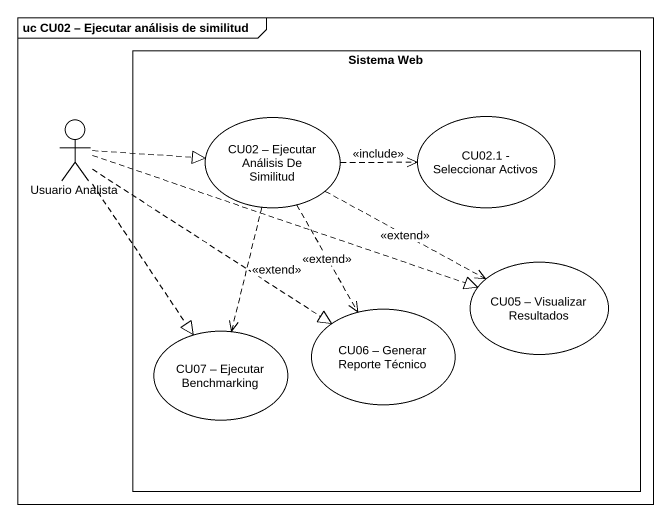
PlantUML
@startuml
mainframe uc CU02 – Ejecutar análisis de similitud
rectangle "Sistema Web" as Sistema_Web {
  usecase "CU02 – Ejecutar Análisis De Similitud" as CU02_Ejecutar_Análisis_De
  usecase "CU02.1 - Seleccionar Activos" as CU02_1_Seleccionar_Activos
  usecase "CU05 – Visualizar Resultados" as CU05_Visualizar_Resultados
  usecase "CU07 – Ejecutar Benchmarking" as CU07_Ejecutar_Benchmarking
  usecase "CU06 – Generar Reporte Técnico" as CU06_Generar_Reporte_Técnico
}
actor "Usuario Analista" as Usuario_Analista
Usuario_Analista .right.|> CU02_Ejecutar_Análisis_De
Usuario_Analista .right.|> CU05_Visualizar_Resultados
Usuario_Analista ..|> CU07_Ejecutar_Benchmarking
Usuario_Analista ..|> CU06_Generar_Reporte_Técnico
CU02_Ejecutar_Análisis_De .right.> CU02_1_Seleccionar_Activos : <<include>>
CU02_Ejecutar_Análisis_De .right.> CU05_Visualizar_Resultados : <<extend>>
CU02_Ejecutar_Análisis_De ..> CU07_Ejecutar_Benchmarking : <<extend>>
CU02_Ejecutar_Análisis_De ..> CU06_Generar_Reporte_Técnico : <<extend>>
@enduml
